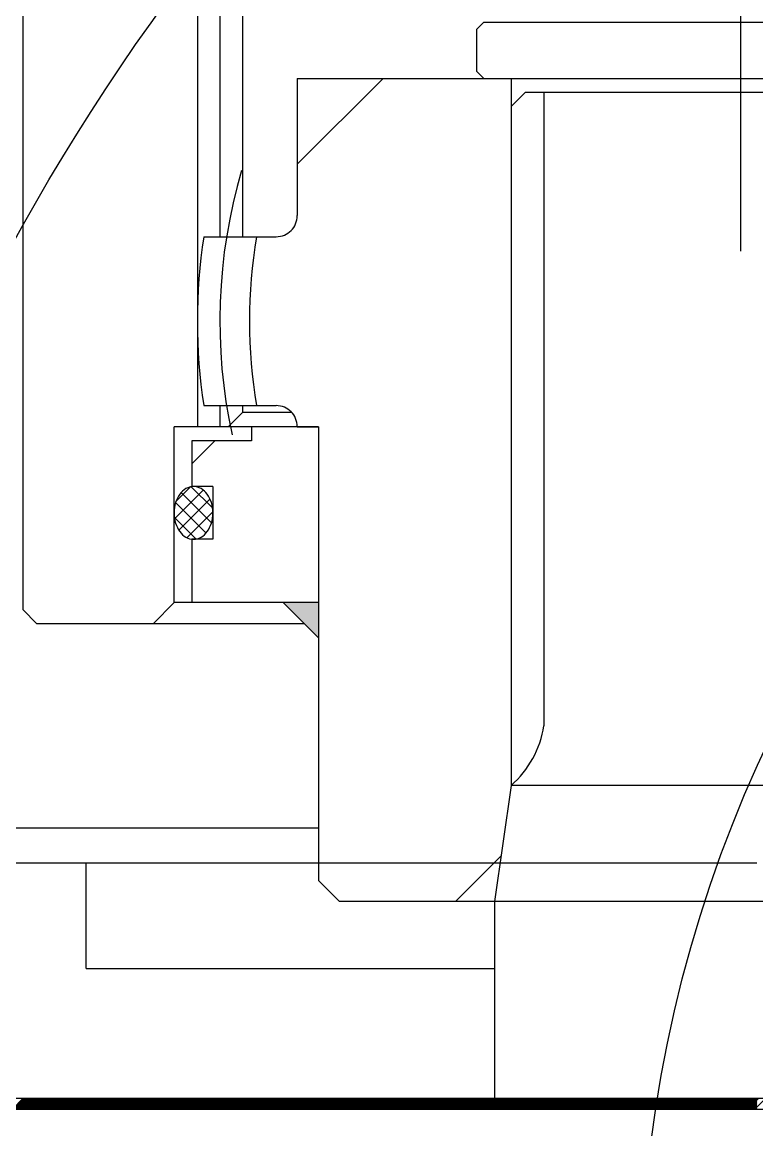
# Model space of a CAD drawing. Header units: millimetres. Extents: x 0 to 14700, y -398 to 10395.
# Drawn here: x 2787.5 to 2891.8, y 5526.9 to 5684.3 of the extents above; entities that cross this region are included whole.
import ezdxf

# ---------------------------------------------------------------- set-up
doc = ezdxf.new("R2010")
doc.units = ezdxf.units.MM
doc.header["$LTSCALE"] = 350
doc.linetypes.add('G', pattern=[2, 1.25, -0.25, 0.25, -0.25])
doc.linetypes.add('K', pattern=[2.5, 1.25, -0.25, 0.25, -0.25, 0.25, -0.25])
for name, color, linetype in [('01', 7, 'Continuous'), ('05', 142, 'G'), ('07', 6, 'K')]:
    doc.layers.add(name, color=color, linetype=linetype)

# ---------------------------------------------------------------- blocks, each defined once
blk = doc.blocks.new('A$C36681D4F')
at = {"layer": '01', "ltscale": 0.8}
for radius in [360, 316, 188.14]:
    blk.add_circle((500.15, 771.79), radius, dxfattribs=at)
at = {"layer": '05', "ltscale": 0.8}
blk.add_circle((500.15, 771.79), 339.75, dxfattribs=at)
blk = doc.blocks.new('EFSDFF')
at = {"layer": '07', "color": 6, "linetype": 'K'}
blk.add_circle((19187.41, 25190.62), 576.83, dxfattribs=at)
blk = doc.blocks.new('rtrtrt')
at = {"layer": '07', "color": 6, "linetype": 'K', "ltscale": 0.8}
for p, q in [((7363.22, 22083.95), (7528.22, 22083.95)), ((7363.22, 22048.95), (7528.22, 22048.95))]:
    blk.add_line(p, q, dxfattribs=at)
at = {"layer": '07', "color": 6, "linetype": 'K'}
for p, q in [((7693.22, 22050.45), (7363.22, 22050.45)), ((7422.44, 22048.95), (7423.94, 22050.45)), ((7422.58, 22048.95), (7424.08, 22050.45)), ((7422.72, 22048.95), (7424.22, 22050.45)), ((7422.87, 22048.95), (7424.37, 22050.45)), ((7423.01, 22048.95), (7424.51, 22050.45)), ((7423.15, 22048.95), (7424.65, 22050.45)), ((7423.29, 22048.95), (7424.79, 22050.45)), ((7423.43, 22048.95), (7424.93, 22050.45)), ((7423.57, 22048.95), (7425.07, 22050.45)), ((7423.71, 22048.95), (7425.21, 22050.45)), ((7423.86, 22048.95), (7425.36, 22050.45)), ((7424, 22048.95), (7425.5, 22050.45)), ((7424.14, 22048.95), (7425.64, 22050.45)), ((7424.28, 22048.95), (7425.78, 22050.45)), ((7424.42, 22048.95), (7425.92, 22050.45)), ((7424.56, 22048.95), (7426.06, 22050.45)), ((7424.7, 22048.95), (7426.2, 22050.45)), ((7424.85, 22048.95), (7426.35, 22050.45)), ((7424.99, 22048.95), (7426.49, 22050.45)), ((7425.13, 22048.95), (7426.63, 22050.45)), ((7425.27, 22048.95), (7426.77, 22050.45)), ((7425.41, 22048.95), (7426.91, 22050.45)), ((7425.55, 22048.95), (7427.05, 22050.45)), ((7425.69, 22048.95), (7427.19, 22050.45)), ((7425.84, 22048.95), (7427.34, 22050.45)), ((7425.98, 22048.95), (7427.48, 22050.45)), ((7426.12, 22048.95), (7427.62, 22050.45)), ((7426.26, 22048.95), (7427.76, 22050.45)), ((7426.4, 22048.95), (7427.9, 22050.45)), ((7426.54, 22048.95), (7428.04, 22050.45)), ((7426.68, 22048.95), (7428.18, 22050.45)), ((7426.83, 22048.95), (7428.33, 22050.45)), ((7426.97, 22048.95), (7428.47, 22050.45)), ((7427.11, 22048.95), (7428.61, 22050.45)), ((7427.25, 22048.95), (7428.75, 22050.45)), ((7427.39, 22048.95), (7428.89, 22050.45)), ((7427.53, 22048.95), (7429.03, 22050.45)), ((7427.67, 22048.95), (7429.17, 22050.45)), ((7427.82, 22048.95), (7429.32, 22050.45)), ((7427.96, 22048.95), (7429.46, 22050.45)), ((7428.1, 22048.95), (7429.6, 22050.45)), ((7428.24, 22048.95), (7429.74, 22050.45)), ((7428.38, 22048.95), (7429.88, 22050.45)), ((7428.52, 22048.95), (7430.02, 22050.45)), ((7428.66, 22048.95), (7430.16, 22050.45)), ((7428.81, 22048.95), (7430.31, 22050.45)), ((7428.95, 22048.95), (7430.45, 22050.45)), ((7429.09, 22048.95), (7430.59, 22050.45)), ((7429.23, 22048.95), (7430.73, 22050.45)), ((7429.37, 22048.95), (7430.87, 22050.45)), ((7429.51, 22048.95), (7431.01, 22050.45)), ((7429.65, 22048.95), (7431.15, 22050.45)), ((7429.8, 22048.95), (7431.3, 22050.45)), ((7429.94, 22048.95), (7431.44, 22050.45)), ((7430.08, 22048.95), (7431.58, 22050.45)), ((7430.22, 22048.95), (7431.72, 22050.45)), ((7430.36, 22048.95), (7431.86, 22050.45)), ((7430.5, 22048.95), (7432, 22050.45)), ((7430.64, 22048.95), (7432.14, 22050.45)), ((7430.79, 22048.95), (7432.29, 22050.45)), ((7430.93, 22048.95), (7432.43, 22050.45)), ((7431.07, 22048.95), (7432.57, 22050.45)), ((7431.21, 22048.95), (7432.71, 22050.45)), ((7431.35, 22048.95), (7432.85, 22050.45)), ((7431.49, 22048.95), (7432.99, 22050.45)), ((7431.63, 22048.95), (7433.13, 22050.45)), ((7431.78, 22048.95), (7433.28, 22050.45)), ((7431.92, 22048.95), (7433.42, 22050.45)), ((7432.06, 22048.95), (7433.56, 22050.45)), ((7432.2, 22048.95), (7433.7, 22050.45)), ((7432.34, 22048.95), (7433.84, 22050.45)), ((7432.48, 22048.95), (7433.98, 22050.45)), ((7432.62, 22048.95), (7434.12, 22050.45)), ((7432.77, 22048.95), (7434.27, 22050.45)), ((7432.91, 22048.95), (7434.41, 22050.45)), ((7433.05, 22048.95), (7434.55, 22050.45)), ((7433.19, 22048.95), (7434.69, 22050.45)), ((7433.33, 22048.95), (7434.83, 22050.45)), ((7433.47, 22048.95), (7434.97, 22050.45)), ((7433.61, 22048.95), (7435.11, 22050.45)), ((7433.76, 22048.95), (7435.26, 22050.45)), ((7433.9, 22048.95), (7435.4, 22050.45)), ((7434.04, 22048.95), (7435.54, 22050.45)), ((7434.18, 22048.95), (7435.68, 22050.45)), ((7434.32, 22048.95), (7435.82, 22050.45)), ((7434.46, 22048.95), (7435.96, 22050.45)), ((7434.6, 22048.95), (7436.1, 22050.45)), ((7434.75, 22048.95), (7436.25, 22050.45)), ((7434.89, 22048.95), (7436.39, 22050.45)), ((7435.03, 22048.95), (7436.53, 22050.45)), ((7435.17, 22048.95), (7436.67, 22050.45)), ((7435.31, 22048.95), (7436.81, 22050.45)), ((7435.45, 22048.95), (7436.95, 22050.45)), ((7435.59, 22048.95), (7437.09, 22050.45)), ((7435.74, 22048.95), (7437.24, 22050.45)), ((7435.88, 22048.95), (7437.38, 22050.45)), ((7436.02, 22048.95), (7437.52, 22050.45)), ((7436.16, 22048.95), (7437.66, 22050.45)), ((7436.3, 22048.95), (7437.8, 22050.45)), ((7436.44, 22048.95), (7437.94, 22050.45)), ((7436.58, 22048.95), (7438.08, 22050.45)), ((7436.73, 22048.95), (7438.23, 22050.45)), ((7436.87, 22048.95), (7438.37, 22050.45)), ((7437.01, 22048.95), (7438.51, 22050.45)), ((7437.15, 22048.95), (7438.65, 22050.45)), ((7437.29, 22048.95), (7438.79, 22050.45)), ((7437.43, 22048.95), (7438.93, 22050.45)), ((7437.57, 22048.95), (7439.07, 22050.45)), ((7437.72, 22048.95), (7439.22, 22050.45)), ((7437.86, 22048.95), (7439.36, 22050.45)), ((7438, 22048.95), (7439.5, 22050.45)), ((7438.14, 22048.95), (7439.64, 22050.45)), ((7438.28, 22048.95), (7439.78, 22050.45)), ((7438.42, 22048.95), (7439.92, 22050.45)), ((7438.56, 22048.95), (7440.06, 22050.45)), ((7438.71, 22048.95), (7440.21, 22050.45)), ((7438.85, 22048.95), (7440.35, 22050.45)), ((7438.99, 22048.95), (7440.49, 22050.45)), ((7439.13, 22048.95), (7440.63, 22050.45)), ((7439.27, 22048.95), (7440.77, 22050.45)), ((7439.41, 22048.95), (7440.91, 22050.45)), ((7439.55, 22048.95), (7441.05, 22050.45)), ((7439.7, 22048.95), (7441.2, 22050.45)), ((7439.84, 22048.95), (7441.34, 22050.45)), ((7439.98, 22048.95), (7441.48, 22050.45)), ((7440.12, 22048.95), (7441.62, 22050.45)), ((7440.26, 22048.95), (7441.76, 22050.45)), ((7440.4, 22048.95), (7441.9, 22050.45)), ((7440.54, 22048.95), (7442.04, 22050.45)), ((7440.69, 22048.95), (7442.19, 22050.45)), ((7440.83, 22048.95), (7442.33, 22050.45)), ((7440.97, 22048.95), (7442.47, 22050.45)), ((7441.11, 22048.95), (7442.61, 22050.45)), ((7441.25, 22048.95), (7442.75, 22050.45)), ((7441.39, 22048.95), (7442.89, 22050.45)), ((7441.53, 22048.95), (7443.03, 22050.45)), ((7441.68, 22048.95), (7443.18, 22050.45)), ((7441.82, 22048.95), (7443.32, 22050.45)), ((7441.96, 22048.95), (7443.46, 22050.45)), ((7442.1, 22048.95), (7443.6, 22050.45)), ((7442.24, 22048.95), (7443.74, 22050.45)), ((7442.38, 22048.95), (7443.88, 22050.45)), ((7442.52, 22048.95), (7444.02, 22050.45)), ((7442.67, 22048.95), (7444.17, 22050.45)), ((7442.81, 22048.95), (7444.31, 22050.45)), ((7442.95, 22048.95), (7444.45, 22050.45)), ((7443.09, 22048.95), (7444.59, 22050.45)), ((7443.23, 22048.95), (7444.73, 22050.45)), ((7443.37, 22048.95), (7444.87, 22050.45)), ((7443.51, 22048.95), (7445.01, 22050.45)), ((7443.66, 22048.95), (7445.16, 22050.45)), ((7443.8, 22048.95), (7445.3, 22050.45)), ((7443.94, 22048.95), (7445.44, 22050.45)), ((7444.08, 22048.95), (7445.58, 22050.45)), ((7444.22, 22048.95), (7445.72, 22050.45)), ((7444.36, 22048.95), (7445.86, 22050.45)), ((7444.5, 22048.95), (7446, 22050.45)), ((7444.65, 22048.95), (7446.15, 22050.45)), ((7444.79, 22048.95), (7446.29, 22050.45)), ((7444.93, 22048.95), (7446.43, 22050.45)), ((7445.07, 22048.95), (7446.57, 22050.45)), ((7445.21, 22048.95), (7446.71, 22050.45)), ((7445.35, 22048.95), (7446.85, 22050.45)), ((7445.49, 22048.95), (7446.99, 22050.45)), ((7445.64, 22048.95), (7447.14, 22050.45)), ((7445.78, 22048.95), (7447.28, 22050.45)), ((7445.92, 22048.95), (7447.42, 22050.45)), ((7446.06, 22048.95), (7447.56, 22050.45)), ((7446.2, 22048.95), (7447.7, 22050.45)), ((7446.34, 22048.95), (7447.84, 22050.45)), ((7446.48, 22048.95), (7447.98, 22050.45)), ((7446.63, 22048.95), (7448.13, 22050.45)), ((7446.77, 22048.95), (7448.27, 22050.45)), ((7446.91, 22048.95), (7448.41, 22050.45)), ((7447.05, 22048.95), (7448.55, 22050.45)), ((7447.19, 22048.95), (7448.69, 22050.45)), ((7447.33, 22048.95), (7448.83, 22050.45)), ((7447.47, 22048.95), (7448.97, 22050.45)), ((7447.62, 22048.95), (7449.12, 22050.45)), ((7447.76, 22048.95), (7449.26, 22050.45)), ((7447.9, 22048.95), (7449.4, 22050.45)), ((7448.04, 22048.95), (7449.54, 22050.45)), ((7448.18, 22048.95), (7449.68, 22050.45)), ((7448.32, 22048.95), (7449.82, 22050.45)), ((7448.46, 22048.95), (7449.96, 22050.45)), ((7448.61, 22048.95), (7450.11, 22050.45)), ((7448.75, 22048.95), (7450.25, 22050.45)), ((7448.89, 22048.95), (7450.39, 22050.45)), ((7449.03, 22048.95), (7450.53, 22050.45)), ((7449.17, 22048.95), (7450.67, 22050.45)), ((7449.31, 22048.95), (7450.81, 22050.45)), ((7449.45, 22048.95), (7450.95, 22050.45)), ((7449.6, 22048.95), (7451.1, 22050.45)), ((7449.74, 22048.95), (7451.24, 22050.45)), ((7449.88, 22048.95), (7451.38, 22050.45)), ((7450.02, 22048.95), (7451.52, 22050.45)), ((7450.16, 22048.95), (7451.66, 22050.45)), ((7450.3, 22048.95), (7451.8, 22050.45)), ((7450.44, 22048.95), (7451.94, 22050.45)), ((7450.58, 22048.95), (7452.08, 22050.45)), ((7450.73, 22048.95), (7452.23, 22050.45)), ((7450.87, 22048.95), (7452.37, 22050.45)), ((7451.01, 22048.95), (7452.51, 22050.45)), ((7451.15, 22048.95), (7452.65, 22050.45)), ((7451.29, 22048.95), (7452.79, 22050.45)), ((7451.43, 22048.95), (7452.93, 22050.45)), ((7451.57, 22048.95), (7453.07, 22050.45)), ((7451.72, 22048.95), (7453.22, 22050.45)), ((7451.86, 22048.95), (7453.36, 22050.45)), ((7452, 22048.95), (7453.5, 22050.45)), ((7452.14, 22048.95), (7453.64, 22050.45)), ((7452.28, 22048.95), (7453.78, 22050.45)), ((7452.42, 22048.95), (7453.92, 22050.45)), ((7452.56, 22048.95), (7454.06, 22050.45)), ((7452.71, 22048.95), (7454.21, 22050.45)), ((7452.85, 22048.95), (7454.35, 22050.45)), ((7452.99, 22048.95), (7454.49, 22050.45)), ((7453.13, 22048.95), (7454.63, 22050.45)), ((7453.27, 22048.95), (7454.77, 22050.45)), ((7453.41, 22048.95), (7454.91, 22050.45)), ((7453.55, 22048.95), (7455.05, 22050.45)), ((7453.7, 22048.95), (7455.2, 22050.45)), ((7453.84, 22048.95), (7455.34, 22050.45)), ((7453.98, 22048.95), (7455.48, 22050.45)), ((7454.12, 22048.95), (7455.62, 22050.45)), ((7454.26, 22048.95), (7455.76, 22050.45)), ((7454.4, 22048.95), (7455.9, 22050.45)), ((7454.54, 22048.95), (7456.04, 22050.45)), ((7454.69, 22048.95), (7456.19, 22050.45)), ((7454.83, 22048.95), (7456.33, 22050.45)), ((7454.97, 22048.95), (7456.47, 22050.45)), ((7455.11, 22048.95), (7456.61, 22050.45)), ((7455.25, 22048.95), (7456.75, 22050.45)), ((7455.39, 22048.95), (7456.89, 22050.45)), ((7455.53, 22048.95), (7457.03, 22050.45)), ((7455.68, 22048.95), (7457.18, 22050.45)), ((7455.82, 22048.95), (7457.32, 22050.45)), ((7455.96, 22048.95), (7457.46, 22050.45)), ((7456.1, 22048.95), (7457.6, 22050.45)), ((7456.24, 22048.95), (7457.74, 22050.45)), ((7456.38, 22048.95), (7457.88, 22050.45)), ((7456.52, 22048.95), (7458.02, 22050.45)), ((7456.67, 22048.95), (7458.17, 22050.45)), ((7456.81, 22048.95), (7458.31, 22050.45)), ((7456.95, 22048.95), (7458.45, 22050.45)), ((7457.09, 22048.95), (7458.59, 22050.45)), ((7457.23, 22048.95), (7458.73, 22050.45)), ((7457.37, 22048.95), (7458.87, 22050.45)), ((7457.51, 22048.95), (7459.01, 22050.45)), ((7457.66, 22048.95), (7459.16, 22050.45)), ((7457.8, 22048.95), (7459.3, 22050.45)), ((7457.94, 22048.95), (7459.44, 22050.45)), ((7458.08, 22048.95), (7459.58, 22050.45)), ((7458.22, 22048.95), (7459.72, 22050.45)), ((7458.36, 22048.95), (7459.86, 22050.45)), ((7458.5, 22048.95), (7460, 22050.45)), ((7458.65, 22048.95), (7460.15, 22050.45)), ((7458.79, 22048.95), (7460.29, 22050.45)), ((7458.93, 22048.95), (7460.43, 22050.45)), ((7459.07, 22048.95), (7460.57, 22050.45)), ((7459.21, 22048.95), (7460.71, 22050.45)), ((7459.35, 22048.95), (7460.85, 22050.45)), ((7459.49, 22048.95), (7460.99, 22050.45)), ((7459.64, 22048.95), (7461.14, 22050.45)), ((7459.78, 22048.95), (7461.28, 22050.45)), ((7459.92, 22048.95), (7461.42, 22050.45)), ((7460.06, 22048.95), (7461.56, 22050.45)), ((7460.2, 22048.95), (7461.7, 22050.45)), ((7460.34, 22048.95), (7461.84, 22050.45)), ((7460.48, 22048.95), (7461.98, 22050.45)), ((7460.63, 22048.95), (7462.13, 22050.45)), ((7460.77, 22048.95), (7462.27, 22050.45)), ((7460.91, 22048.95), (7462.41, 22050.45)), ((7461.05, 22048.95), (7462.55, 22050.45)), ((7461.19, 22048.95), (7462.69, 22050.45)), ((7461.33, 22048.95), (7462.83, 22050.45)), ((7461.47, 22048.95), (7462.97, 22050.45)), ((7461.62, 22048.95), (7463.12, 22050.45)), ((7461.76, 22048.95), (7463.26, 22050.45)), ((7461.9, 22048.95), (7463.4, 22050.45)), ((7462.04, 22048.95), (7463.54, 22050.45)), ((7462.18, 22048.95), (7463.68, 22050.45)), ((7462.32, 22048.95), (7463.82, 22050.45)), ((7462.46, 22048.95), (7463.96, 22050.45)), ((7462.61, 22048.95), (7464.11, 22050.45)), ((7462.75, 22048.95), (7464.25, 22050.45)), ((7462.89, 22048.95), (7464.39, 22050.45)), ((7463.03, 22048.95), (7464.53, 22050.45)), ((7463.17, 22048.95), (7464.67, 22050.45)), ((7463.31, 22048.95), (7464.81, 22050.45)), ((7463.45, 22048.95), (7464.95, 22050.45)), ((7463.6, 22048.95), (7465.1, 22050.45)), ((7463.74, 22048.95), (7465.24, 22050.45)), ((7463.88, 22048.95), (7465.38, 22050.45)), ((7464.02, 22048.95), (7465.52, 22050.45)), ((7464.16, 22048.95), (7465.66, 22050.45)), ((7464.3, 22048.95), (7465.8, 22050.45)), ((7464.44, 22048.95), (7465.94, 22050.45)), ((7464.59, 22048.95), (7466.09, 22050.45)), ((7464.73, 22048.95), (7466.23, 22050.45)), ((7464.87, 22048.95), (7466.37, 22050.45)), ((7465.01, 22048.95), (7466.51, 22050.45)), ((7465.15, 22048.95), (7466.65, 22050.45)), ((7465.29, 22048.95), (7466.79, 22050.45)), ((7465.43, 22048.95), (7466.93, 22050.45)), ((7465.58, 22048.95), (7467.08, 22050.45)), ((7465.72, 22048.95), (7467.22, 22050.45)), ((7465.86, 22048.95), (7467.36, 22050.45)), ((7466, 22048.95), (7467.5, 22050.45)), ((7466.14, 22048.95), (7467.64, 22050.45)), ((7466.28, 22048.95), (7467.78, 22050.45)), ((7466.42, 22048.95), (7467.92, 22050.45)), ((7466.57, 22048.95), (7468.07, 22050.45)), ((7466.71, 22048.95), (7468.21, 22050.45)), ((7466.85, 22048.95), (7468.35, 22050.45)), ((7466.99, 22048.95), (7468.49, 22050.45)), ((7467.13, 22048.95), (7468.63, 22050.45)), ((7467.27, 22048.95), (7468.77, 22050.45)), ((7467.41, 22048.95), (7468.91, 22050.45)), ((7467.56, 22048.95), (7469.06, 22050.45)), ((7467.7, 22048.95), (7469.2, 22050.45)), ((7467.84, 22048.95), (7469.34, 22050.45)), ((7467.98, 22048.95), (7469.48, 22050.45)), ((7468.12, 22048.95), (7469.62, 22050.45)), ((7468.26, 22048.95), (7469.76, 22050.45)), ((7468.4, 22048.95), (7469.9, 22050.45)), ((7468.55, 22048.95), (7470.05, 22050.45)), ((7468.69, 22048.95), (7470.19, 22050.45)), ((7468.83, 22048.95), (7470.33, 22050.45)), ((7468.97, 22048.95), (7470.47, 22050.45)), ((7469.11, 22048.95), (7470.61, 22050.45)), ((7469.25, 22048.95), (7470.75, 22050.45)), ((7469.39, 22048.95), (7470.89, 22050.45)), ((7469.54, 22048.95), (7471.04, 22050.45)), ((7469.68, 22048.95), (7471.18, 22050.45)), ((7469.82, 22048.95), (7471.32, 22050.45)), ((7469.96, 22048.95), (7471.46, 22050.45)), ((7470.1, 22048.95), (7471.6, 22050.45)), ((7470.24, 22048.95), (7471.74, 22050.45)), ((7470.38, 22048.95), (7471.88, 22050.45)), ((7470.53, 22048.95), (7472.03, 22050.45)), ((7470.67, 22048.95), (7472.17, 22050.45)), ((7470.81, 22048.95), (7472.31, 22050.45)), ((7470.95, 22048.95), (7472.45, 22050.45)), ((7471.09, 22048.95), (7472.59, 22050.45)), ((7471.23, 22048.95), (7472.73, 22050.45)), ((7471.37, 22048.95), (7472.87, 22050.45)), ((7471.52, 22048.95), (7473.02, 22050.45)), ((7471.66, 22048.95), (7473.16, 22050.45)), ((7471.8, 22048.95), (7473.3, 22050.45)), ((7471.94, 22048.95), (7473.44, 22050.45)), ((7472.08, 22048.95), (7473.58, 22050.45)), ((7472.22, 22048.95), (7473.72, 22050.45)), ((7472.36, 22048.95), (7473.86, 22050.45)), ((7472.51, 22048.95), (7474.01, 22050.45)), ((7472.65, 22048.95), (7474.15, 22050.45)), ((7472.79, 22048.95), (7474.29, 22050.45)), ((7472.93, 22048.95), (7474.43, 22050.45)), ((7473.07, 22048.95), (7474.57, 22050.45)), ((7473.21, 22048.95), (7474.71, 22050.45)), ((7473.35, 22048.95), (7474.85, 22050.45)), ((7473.5, 22048.95), (7475, 22050.45)), ((7473.64, 22048.95), (7475.14, 22050.45)), ((7473.78, 22048.95), (7475.28, 22050.45)), ((7473.92, 22048.95), (7475.42, 22050.45)), ((7474.06, 22048.95), (7475.56, 22050.45)), ((7474.2, 22048.95), (7475.7, 22050.45)), ((7474.34, 22048.95), (7475.84, 22050.45)), ((7474.49, 22048.95), (7475.99, 22050.45)), ((7474.63, 22048.95), (7476.13, 22050.45)), ((7474.77, 22048.95), (7476.27, 22050.45)), ((7474.91, 22048.95), (7476.41, 22050.45)), ((7475.05, 22048.95), (7476.55, 22050.45)), ((7475.19, 22048.95), (7476.69, 22050.45)), ((7475.33, 22048.95), (7476.83, 22050.45)), ((7475.48, 22048.95), (7476.98, 22050.45)), ((7475.62, 22048.95), (7477.12, 22050.45)), ((7475.76, 22048.95), (7477.26, 22050.45)), ((7475.9, 22048.95), (7477.4, 22050.45)), ((7476.04, 22048.95), (7477.54, 22050.45)), ((7476.18, 22048.95), (7477.68, 22050.45)), ((7476.32, 22048.95), (7477.82, 22050.45)), ((7476.47, 22048.95), (7477.97, 22050.45)), ((7476.61, 22048.95), (7478.11, 22050.45)), ((7476.75, 22048.95), (7478.25, 22050.45)), ((7476.89, 22048.95), (7478.39, 22050.45)), ((7477.03, 22048.95), (7478.53, 22050.45)), ((7477.17, 22048.95), (7478.67, 22050.45)), ((7477.31, 22048.95), (7478.81, 22050.45)), ((7477.46, 22048.95), (7478.96, 22050.45)), ((7477.6, 22048.95), (7479.1, 22050.45)), ((7477.74, 22048.95), (7479.24, 22050.45)), ((7477.88, 22048.95), (7479.38, 22050.45)), ((7478.02, 22048.95), (7479.52, 22050.45)), ((7478.16, 22048.95), (7479.66, 22050.45)), ((7478.3, 22048.95), (7479.8, 22050.45)), ((7478.44, 22048.95), (7479.94, 22050.45)), ((7478.59, 22048.95), (7480.09, 22050.45)), ((7478.73, 22048.95), (7480.23, 22050.45)), ((7478.87, 22048.95), (7480.37, 22050.45)), ((7479.01, 22048.95), (7480.51, 22050.45)), ((7479.15, 22048.95), (7480.65, 22050.45)), ((7479.29, 22048.95), (7480.79, 22050.45)), ((7479.43, 22048.95), (7480.93, 22050.45)), ((7479.58, 22048.95), (7481.08, 22050.45)), ((7479.72, 22048.95), (7481.22, 22050.45)), ((7479.86, 22048.95), (7481.36, 22050.45)), ((7480, 22048.95), (7481.5, 22050.45)), ((7480.14, 22048.95), (7481.64, 22050.45)), ((7480.28, 22048.95), (7481.78, 22050.45)), ((7480.42, 22048.95), (7481.92, 22050.45)), ((7480.57, 22048.95), (7482.07, 22050.45)), ((7480.71, 22048.95), (7482.21, 22050.45)), ((7480.85, 22048.95), (7482.35, 22050.45)), ((7480.99, 22048.95), (7482.49, 22050.45)), ((7481.13, 22048.95), (7482.63, 22050.45)), ((7481.27, 22048.95), (7482.77, 22050.45)), ((7481.41, 22048.95), (7482.91, 22050.45)), ((7481.56, 22048.95), (7483.06, 22050.45)), ((7481.7, 22048.95), (7483.2, 22050.45)), ((7481.84, 22048.95), (7483.34, 22050.45)), ((7481.98, 22048.95), (7483.48, 22050.45)), ((7482.12, 22048.95), (7483.62, 22050.45)), ((7482.26, 22048.95), (7483.76, 22050.45)), ((7482.4, 22048.95), (7483.9, 22050.45)), ((7482.55, 22048.95), (7484.05, 22050.45)), ((7482.69, 22048.95), (7484.19, 22050.45)), ((7482.83, 22048.95), (7484.33, 22050.45)), ((7482.97, 22048.95), (7484.47, 22050.45)), ((7483.11, 22048.95), (7484.61, 22050.45)), ((7483.25, 22048.95), (7484.75, 22050.45)), ((7483.39, 22048.95), (7484.89, 22050.45)), ((7483.54, 22048.95), (7485.04, 22050.45)), ((7483.68, 22048.95), (7485.18, 22050.45)), ((7483.82, 22048.95), (7485.32, 22050.45)), ((7483.96, 22048.95), (7485.46, 22050.45)), ((7484.1, 22048.95), (7485.6, 22050.45)), ((7484.24, 22048.95), (7485.74, 22050.45)), ((7484.38, 22048.95), (7485.88, 22050.45)), ((7484.53, 22048.95), (7486.03, 22050.45)), ((7484.67, 22048.95), (7486.17, 22050.45)), ((7484.81, 22048.95), (7486.31, 22050.45)), ((7484.95, 22048.95), (7486.45, 22050.45)), ((7485.09, 22048.95), (7486.59, 22050.45)), ((7485.23, 22048.95), (7486.73, 22050.45)), ((7485.37, 22048.95), (7486.87, 22050.45)), ((7485.52, 22048.95), (7487.02, 22050.45)), ((7485.66, 22048.95), (7487.16, 22050.45)), ((7485.8, 22048.95), (7487.3, 22050.45)), ((7485.94, 22048.95), (7487.44, 22050.45)), ((7486.08, 22048.95), (7487.58, 22050.45)), ((7486.22, 22048.95), (7487.72, 22050.45)), ((7486.36, 22048.95), (7487.86, 22050.45)), ((7486.51, 22048.95), (7488.01, 22050.45)), ((7486.65, 22048.95), (7488.15, 22050.45)), ((7486.79, 22048.95), (7488.29, 22050.45)), ((7486.93, 22048.95), (7488.43, 22050.45)), ((7487.07, 22048.95), (7488.57, 22050.45)), ((7487.21, 22048.95), (7488.71, 22050.45)), ((7487.35, 22048.95), (7488.85, 22050.45)), ((7487.5, 22048.95), (7489, 22050.45)), ((7487.64, 22048.95), (7489.14, 22050.45)), ((7487.78, 22048.95), (7489.28, 22050.45)), ((7487.92, 22048.95), (7489.42, 22050.45)), ((7488.06, 22048.95), (7489.56, 22050.45)), ((7488.2, 22048.95), (7489.7, 22050.45)), ((7488.34, 22048.95), (7489.84, 22050.45)), ((7488.49, 22048.95), (7489.99, 22050.45)), ((7488.63, 22048.95), (7490.13, 22050.45)), ((7488.77, 22048.95), (7490.27, 22050.45)), ((7488.91, 22048.95), (7490.41, 22050.45)), ((7489.05, 22048.95), (7490.55, 22050.45)), ((7489.19, 22048.95), (7490.69, 22050.45)), ((7489.33, 22048.95), (7490.83, 22050.45)), ((7489.48, 22048.95), (7490.98, 22050.45)), ((7489.62, 22048.95), (7491.12, 22050.45)), ((7489.76, 22048.95), (7491.26, 22050.45)), ((7489.9, 22048.95), (7491.4, 22050.45)), ((7490.04, 22048.95), (7491.54, 22050.45)), ((7490.18, 22048.95), (7491.68, 22050.45)), ((7490.32, 22048.95), (7491.82, 22050.45)), ((7490.47, 22048.95), (7491.97, 22050.45)), ((7490.61, 22048.95), (7492.11, 22050.45)), ((7490.75, 22048.95), (7492.25, 22050.45)), ((7490.89, 22048.95), (7492.39, 22050.45)), ((7491.03, 22048.95), (7492.53, 22050.45)), ((7491.17, 22048.95), (7492.67, 22050.45)), ((7491.31, 22048.95), (7492.81, 22050.45)), ((7491.46, 22048.95), (7492.96, 22050.45)), ((7491.6, 22048.95), (7493.1, 22050.45)), ((7491.74, 22048.95), (7493.24, 22050.45)), ((7491.88, 22048.95), (7493.38, 22050.45)), ((7492.02, 22048.95), (7493.52, 22050.45)), ((7492.16, 22048.95), (7493.66, 22050.45)), ((7492.3, 22048.95), (7493.8, 22050.45)), ((7492.45, 22048.95), (7493.95, 22050.45)), ((7492.59, 22048.95), (7494.09, 22050.45)), ((7492.73, 22048.95), (7494.23, 22050.45)), ((7492.87, 22048.95), (7494.37, 22050.45)), ((7493.01, 22048.95), (7494.51, 22050.45)), ((7493.15, 22048.95), (7494.65, 22050.45)), ((7493.29, 22048.95), (7494.79, 22050.45)), ((7493.44, 22048.95), (7494.94, 22050.45)), ((7493.58, 22048.95), (7495.08, 22050.45)), ((7493.72, 22048.95), (7495.22, 22050.45)), ((7493.86, 22048.95), (7495.36, 22050.45)), ((7494, 22048.95), (7495.5, 22050.45)), ((7494.14, 22048.95), (7495.64, 22050.45)), ((7494.28, 22048.95), (7495.78, 22050.45)), ((7494.43, 22048.95), (7495.93, 22050.45)), ((7494.57, 22048.95), (7496.07, 22050.45)), ((7494.71, 22048.95), (7496.21, 22050.45)), ((7494.85, 22048.95), (7496.35, 22050.45)), ((7494.99, 22048.95), (7496.49, 22050.45)), ((7495.13, 22048.95), (7496.63, 22050.45)), ((7495.27, 22048.95), (7496.77, 22050.45)), ((7495.42, 22048.95), (7496.92, 22050.45)), ((7495.56, 22048.95), (7497.06, 22050.45)), ((7495.7, 22048.95), (7497.2, 22050.45)), ((7495.84, 22048.95), (7497.34, 22050.45)), ((7495.98, 22048.95), (7497.48, 22050.45)), ((7496.12, 22048.95), (7497.62, 22050.45)), ((7496.26, 22048.95), (7497.76, 22050.45)), ((7496.41, 22048.95), (7497.91, 22050.45)), ((7496.55, 22048.95), (7498.05, 22050.45)), ((7496.69, 22048.95), (7498.19, 22050.45)), ((7496.83, 22048.95), (7498.33, 22050.45)), ((7496.97, 22048.95), (7498.47, 22050.45)), ((7497.11, 22048.95), (7498.61, 22050.45)), ((7497.25, 22048.95), (7498.75, 22050.45)), ((7497.4, 22048.95), (7498.9, 22050.45)), ((7497.54, 22048.95), (7499.04, 22050.45)), ((7497.68, 22048.95), (7499.18, 22050.45)), ((7497.82, 22048.95), (7499.32, 22050.45)), ((7497.96, 22048.95), (7499.46, 22050.45)), ((7498.1, 22048.95), (7499.6, 22050.45)), ((7498.24, 22048.95), (7499.74, 22050.45)), ((7498.39, 22048.95), (7499.89, 22050.45)), ((7498.53, 22048.95), (7500.03, 22050.45)), ((7498.67, 22048.95), (7500.17, 22050.45)), ((7498.81, 22048.95), (7500.31, 22050.45)), ((7498.95, 22048.95), (7500.45, 22050.45)), ((7499.09, 22048.95), (7500.59, 22050.45)), ((7499.23, 22048.95), (7500.73, 22050.45)), ((7499.38, 22048.95), (7500.88, 22050.45)), ((7499.52, 22048.95), (7501.02, 22050.45)), ((7499.66, 22048.95), (7501.16, 22050.45)), ((7499.8, 22048.95), (7501.3, 22050.45)), ((7499.94, 22048.95), (7501.44, 22050.45)), ((7500.08, 22048.95), (7501.58, 22050.45)), ((7500.22, 22048.95), (7501.72, 22050.45)), ((7500.37, 22048.95), (7501.87, 22050.45)), ((7500.51, 22048.95), (7502.01, 22050.45)), ((7500.65, 22048.95), (7502.15, 22050.45)), ((7500.79, 22048.95), (7502.29, 22050.45)), ((7500.93, 22048.95), (7502.43, 22050.45)), ((7501.07, 22048.95), (7502.57, 22050.45)), ((7501.21, 22048.95), (7502.71, 22050.45)), ((7501.36, 22048.95), (7502.86, 22050.45)), ((7501.5, 22048.95), (7503, 22050.45)), ((7501.64, 22048.95), (7503.14, 22050.45)), ((7501.78, 22048.95), (7503.28, 22050.45)), ((7501.92, 22048.95), (7503.42, 22050.45)), ((7502.06, 22048.95), (7503.56, 22050.45)), ((7502.2, 22048.95), (7503.7, 22050.45)), ((7502.35, 22048.95), (7503.85, 22050.45)), ((7502.49, 22048.95), (7503.99, 22050.45)), ((7502.63, 22048.95), (7504.13, 22050.45)), ((7502.77, 22048.95), (7504.27, 22050.45)), ((7502.91, 22048.95), (7504.41, 22050.45)), ((7503.05, 22048.95), (7504.55, 22050.45)), ((7503.19, 22048.95), (7504.69, 22050.45)), ((7503.34, 22048.95), (7504.84, 22050.45)), ((7503.48, 22048.95), (7504.98, 22050.45)), ((7503.62, 22048.95), (7505.12, 22050.45)), ((7503.76, 22048.95), (7505.26, 22050.45)), ((7503.9, 22048.95), (7505.4, 22050.45)), ((7504.04, 22048.95), (7505.54, 22050.45)), ((7504.18, 22048.95), (7505.68, 22050.45)), ((7504.33, 22048.95), (7505.83, 22050.45)), ((7504.47, 22048.95), (7505.97, 22050.45)), ((7504.61, 22048.95), (7506.11, 22050.45)), ((7504.75, 22048.95), (7506.25, 22050.45)), ((7504.89, 22048.95), (7506.39, 22050.45)), ((7505.03, 22048.95), (7506.53, 22050.45)), ((7505.17, 22048.95), (7506.67, 22050.45)), ((7505.32, 22048.95), (7506.82, 22050.45)), ((7505.46, 22048.95), (7506.96, 22050.45)), ((7505.6, 22048.95), (7507.1, 22050.45)), ((7505.74, 22048.95), (7507.24, 22050.45)), ((7505.88, 22048.95), (7507.38, 22050.45)), ((7506.02, 22048.95), (7507.52, 22050.45)), ((7506.16, 22048.95), (7507.66, 22050.45)), ((7506.3, 22048.95), (7507.8, 22050.45)), ((7506.45, 22048.95), (7507.95, 22050.45)), ((7506.59, 22048.95), (7508.09, 22050.45)), ((7506.73, 22048.95), (7508.23, 22050.45)), ((7506.87, 22048.95), (7508.37, 22050.45)), ((7507.01, 22048.95), (7508.51, 22050.45)), ((7507.15, 22048.95), (7508.65, 22050.45)), ((7507.29, 22048.95), (7508.79, 22050.45)), ((7507.44, 22048.95), (7508.94, 22050.45)), ((7507.58, 22048.95), (7509.08, 22050.45)), ((7507.72, 22048.95), (7509.22, 22050.45)), ((7507.86, 22048.95), (7509.36, 22050.45)), ((7508, 22048.95), (7509.5, 22050.45)), ((7508.14, 22048.95), (7509.64, 22050.45)), ((7508.28, 22048.95), (7509.78, 22050.45)), ((7508.43, 22048.95), (7509.93, 22050.45)), ((7508.57, 22048.95), (7510.07, 22050.45)), ((7508.71, 22048.95), (7510.21, 22050.45)), ((7508.85, 22048.95), (7510.35, 22050.45)), ((7508.99, 22048.95), (7510.49, 22050.45)), ((7509.13, 22048.95), (7510.63, 22050.45)), ((7509.27, 22048.95), (7510.77, 22050.45)), ((7509.42, 22048.95), (7510.92, 22050.45)), ((7509.56, 22048.95), (7511.06, 22050.45)), ((7509.7, 22048.95), (7511.2, 22050.45)), ((7509.84, 22048.95), (7511.34, 22050.45)), ((7509.98, 22048.95), (7511.48, 22050.45)), ((7510.12, 22048.95), (7511.62, 22050.45)), ((7510.26, 22048.95), (7511.76, 22050.45)), ((7510.41, 22048.95), (7511.91, 22050.45)), ((7510.55, 22048.95), (7512.05, 22050.45)), ((7510.69, 22048.95), (7512.19, 22050.45)), ((7510.83, 22048.95), (7512.33, 22050.45)), ((7510.97, 22048.95), (7512.47, 22050.45)), ((7511.11, 22048.95), (7512.61, 22050.45)), ((7511.25, 22048.95), (7512.75, 22050.45)), ((7511.4, 22048.95), (7512.9, 22050.45)), ((7511.54, 22048.95), (7513.04, 22050.45)), ((7511.68, 22048.95), (7513.18, 22050.45)), ((7511.82, 22048.95), (7513.32, 22050.45)), ((7511.96, 22048.95), (7513.46, 22050.45)), ((7512.1, 22048.95), (7513.6, 22050.45)), ((7512.24, 22048.95), (7513.74, 22050.45)), ((7512.39, 22048.95), (7513.89, 22050.45)), ((7512.53, 22048.95), (7514.03, 22050.45)), ((7512.67, 22048.95), (7514.17, 22050.45)), ((7512.81, 22048.95), (7514.31, 22050.45)), ((7512.95, 22048.95), (7514.45, 22050.45)), ((7513.09, 22048.95), (7514.59, 22050.45)), ((7513.23, 22048.95), (7514.73, 22050.45)), ((7513.38, 22048.95), (7514.88, 22050.45)), ((7513.52, 22048.95), (7515.02, 22050.45)), ((7513.66, 22048.95), (7515.16, 22050.45)), ((7513.8, 22048.95), (7515.3, 22050.45)), ((7513.94, 22048.95), (7515.44, 22050.45)), ((7514.08, 22048.95), (7515.58, 22050.45)), ((7514.22, 22048.95), (7515.72, 22050.45)), ((7514.37, 22048.95), (7515.87, 22050.45)), ((7514.51, 22048.95), (7516.01, 22050.45)), ((7514.65, 22048.95), (7516.15, 22050.45)), ((7514.79, 22048.95), (7516.29, 22050.45)), ((7514.93, 22048.95), (7516.43, 22050.45)), ((7515.07, 22048.95), (7516.57, 22050.45)), ((7515.21, 22048.95), (7516.71, 22050.45)), ((7515.36, 22048.95), (7516.86, 22050.45)), ((7515.5, 22048.95), (7517, 22050.45)), ((7515.64, 22048.95), (7517.14, 22050.45)), ((7515.78, 22048.95), (7517.28, 22050.45)), ((7515.92, 22048.95), (7517.42, 22050.45)), ((7516.06, 22048.95), (7517.56, 22050.45)), ((7516.2, 22048.95), (7517.7, 22050.45)), ((7516.35, 22048.95), (7517.85, 22050.45)), ((7516.49, 22048.95), (7517.99, 22050.45)), ((7516.63, 22048.95), (7518.13, 22050.45)), ((7516.77, 22048.95), (7518.27, 22050.45)), ((7516.91, 22048.95), (7518.41, 22050.45)), ((7517.05, 22048.95), (7518.55, 22050.45)), ((7517.19, 22048.95), (7518.69, 22050.45)), ((7517.34, 22048.95), (7518.84, 22050.45)), ((7517.48, 22048.95), (7518.98, 22050.45)), ((7517.62, 22048.95), (7519.12, 22050.45)), ((7517.76, 22048.95), (7519.26, 22050.45)), ((7517.9, 22048.95), (7519.4, 22050.45)), ((7518.04, 22048.95), (7519.54, 22050.45)), ((7518.18, 22048.95), (7519.68, 22050.45)), ((7518.33, 22048.95), (7519.83, 22050.45)), ((7518.47, 22048.95), (7519.97, 22050.45)), ((7518.61, 22048.95), (7520.11, 22050.45)), ((7518.75, 22048.95), (7520.25, 22050.45)), ((7518.89, 22048.95), (7520.39, 22050.45)), ((7519.03, 22048.95), (7520.53, 22050.45)), ((7519.17, 22048.95), (7520.67, 22050.45)), ((7519.32, 22048.95), (7520.82, 22050.45)), ((7519.46, 22048.95), (7520.96, 22050.45)), ((7519.6, 22048.95), (7521.1, 22050.45)), ((7519.74, 22048.95), (7521.24, 22050.45)), ((7519.88, 22048.95), (7521.38, 22050.45)), ((7520.02, 22048.95), (7521.52, 22050.45)), ((7520.16, 22048.95), (7521.66, 22050.45)), ((7520.31, 22048.95), (7521.81, 22050.45)), ((7520.45, 22048.95), (7521.95, 22050.45)), ((7520.59, 22048.95), (7522.09, 22050.45)), ((7520.73, 22048.95), (7522.23, 22050.45)), ((7520.87, 22048.95), (7522.37, 22050.45)), ((7521.01, 22048.95), (7522.51, 22050.45)), ((7521.15, 22048.95), (7522.65, 22050.45)), ((7521.3, 22048.95), (7522.8, 22050.45)), ((7521.44, 22048.95), (7522.94, 22050.45)), ((7521.58, 22048.95), (7523.08, 22050.45)), ((7521.72, 22048.95), (7523.22, 22050.45)), ((7521.86, 22048.95), (7523.36, 22050.45)), ((7522, 22048.95), (7523.5, 22050.45)), ((7522.14, 22048.95), (7523.64, 22050.45)), ((7522.29, 22048.95), (7523.79, 22050.45)), ((7522.43, 22048.95), (7523.93, 22050.45)), ((7522.57, 22048.95), (7524.07, 22050.45)), ((7522.71, 22048.95), (7524.21, 22050.45)), ((7522.85, 22048.95), (7524.35, 22050.45)), ((7522.99, 22048.95), (7524.49, 22050.45)), ((7523.13, 22048.95), (7524.63, 22050.45)), ((7523.28, 22048.95), (7524.78, 22050.45)), ((7523.42, 22048.95), (7524.92, 22050.45)), ((7523.56, 22048.95), (7525.06, 22050.45)), ((7523.7, 22048.95), (7525.2, 22050.45)), ((7523.84, 22048.95), (7525.34, 22050.45)), ((7523.98, 22048.95), (7525.48, 22050.45)), ((7524.12, 22048.95), (7525.62, 22050.45)), ((7524.27, 22048.95), (7525.77, 22050.45)), ((7524.41, 22048.95), (7525.91, 22050.45)), ((7524.55, 22048.95), (7526.05, 22050.45)), ((7524.69, 22048.95), (7526.19, 22050.45)), ((7524.83, 22048.95), (7526.33, 22050.45)), ((7524.97, 22048.95), (7526.47, 22050.45)), ((7525.11, 22048.95), (7526.61, 22050.45)), ((7525.26, 22048.95), (7526.76, 22050.45)), ((7525.4, 22048.95), (7526.9, 22050.45)), ((7525.54, 22048.95), (7527.04, 22050.45)), ((7525.68, 22048.95), (7527.18, 22050.45)), ((7525.82, 22048.95), (7527.32, 22050.45)), ((7525.96, 22048.95), (7527.46, 22050.45)), ((7526.1, 22048.95), (7527.6, 22050.45)), ((7526.25, 22048.95), (7527.75, 22050.45)), ((7526.39, 22048.95), (7527.89, 22050.45)), ((7526.53, 22048.95), (7528.03, 22050.45)), ((7526.67, 22048.95), (7528.17, 22050.45)), ((7526.81, 22048.95), (7528.22, 22050.36)), ((7526.95, 22048.95), (7528.22, 22050.22)), ((7527.09, 22048.95), (7528.22, 22050.08)), ((7527.24, 22048.95), (7528.22, 22049.93)), ((7527.38, 22048.95), (7528.22, 22049.79)), ((7527.52, 22048.95), (7528.22, 22049.65)), ((7528.22, 22049.23), (7529.44, 22050.45)), ((7528.22, 22050.22), (7528.45, 22050.45)), ((7527.66, 22048.95), (7528.22, 22049.51)), ((7527.8, 22048.95), (7528.22, 22049.37)), ((7527.94, 22048.95), (7528.22, 22049.23)), ((7528.08, 22048.95), (7528.22, 22049.09))]:
    blk.add_line(p, q, dxfattribs=at)
blk = doc.blocks.new('wtrerwer')
at = {"layer": '07', "linetype": 'K', "ltscale": 1.5}
blk.add_hatch(color=6, dxfattribs=at).paths.add_polyline_path([(3693.23, 4990.4), (3698.23, 4990.4), (3698.23, 4985.4)])
at = {"layer": '07', "color": 6, "linetype": 'K', "ltscale": 1.5}
for p, q in [((3681.03, 5157.4), (3681.03, 5015.4)), ((3684.23, 5130.4), (3684.23, 5042.4)), ((3687.43, 5130.4), (3687.43, 5042.4)), ((3758.23, 5083.36), (3758.23, 5040.35)), ((3656.23, 5075.32), (3656.23, 4989.4)), ((3720.73, 5071.9), (3721.73, 5072.9)), ((3721.73, 5072.9), (3824.73, 5072.9)), ((3720.73, 5065.9), (3720.73, 5071.9)), ((3695.23, 5064.9), (3773.23, 5064.9)), ((3695.23, 5052.7), (3707.42, 5064.9)), ((3695.23, 5064.9), (3695.23, 5045.4)), ((3721.73, 5064.9), (3720.73, 5065.9)), ((3725.6, 5064.9), (3725.6, 4964.41)), ((3725.6, 5060.9), (3727.6, 5062.9)), ((3818.85, 5062.9), (3727.6, 5062.9)), ((3730.27, 5062.9), (3730.27, 4972.9)), ((3681.94, 5042.4), (3692.23, 5042.4)), ((3681.94, 5018.4), (3692.23, 5018.4)), ((3684.23, 5018.4), (3684.23, 5015.4)), ((3685.43, 5015.4), (3687.43, 5017.4)), ((3687.43, 5018.4), (3687.43, 5017.4)), ((3694.46, 5017.4), (3687.43, 5017.4)), ((3677.73, 4990.4), (3677.73, 5015.4)), ((3698.23, 5015.4), (3677.73, 5015.4)), ((3698.23, 5015.4), (3680.23, 5015.4)), ((3688.73, 5015.4), (3688.73, 5013.4)), ((3695.23, 5015.4), (3698.23, 5015.4)), ((3695.23, 5015.4), (3695.23, 5015.4)), ((3698.23, 5015.4), (3698.23, 4950.9)), ((3698.23, 5015.4), (3698.23, 4990.4)), ((3680.23, 5010.12), (3683.51, 5013.4)), ((3680.23, 5013.4), (3680.23, 5006.9)), ((3688.73, 5013.4), (3680.23, 5013.4)), ((3681.85, 5006.4), (3677.78, 5002.33)), ((3680.06, 5006.85), (3677.99, 5004.78)), ((3683.19, 5003.86), (3680.17, 5006.87)), ((3683.23, 5006.9), (3680.23, 5006.9)), ((3683.23, 5006.9), (3683.23, 4999.4)), ((3682.82, 5005.12), (3678.39, 5000.69)), ((3683.04, 5001.76), (3678.74, 5006.06)), ((3682.27, 5000.29), (3677.94, 5004.62)), ((3683.23, 5003.28), (3679.56, 4999.61)), ((3680.88, 4999.44), (3677.75, 5002.56)), ((3683.23, 4999.4), (3680.23, 4999.4)), ((3680.23, 4999.4), (3680.23, 4990.4)), ((3656.23, 4989.4), (3658.23, 4987.4)), ((3677.73, 4990.4), (3674.73, 4987.4)), ((3698.23, 4990.4), (3677.73, 4990.4)), ((3698.23, 4990.4), (3680.23, 4990.4)), ((3693.23, 4990.4), (3698.23, 4985.4)), ((3696.23, 4987.4), (3658.23, 4987.4)), ((3725.6, 4964.41), (3723.23, 4947.9)), ((3820.85, 4964.41), (3725.6, 4964.41)), ((3651.6, 4958.4), (3698.23, 4958.4)), ((3717.7, 4947.9), (3724.16, 4954.35)), ((3608.23, 4953.4), (3698.23, 4953.4)), ((3665.23, 4938.4), (3665.23, 4953.4)), ((3701.23, 4947.9), (3698.23, 4950.9)), ((3723.23, 4947.9), (3701.23, 4947.9)), ((3823.23, 4947.9), (3723.23, 4947.9)), ((3723.23, 4947.9), (3723.23, 4919.9)), ((3665.23, 4938.4), (3723.22, 4938.4)), ((3938.23, 4919.9), (3608.23, 4919.9)), ((3608.23, 4918.4), (3773.23, 4918.4))]:
    blk.add_line(p, q, dxfattribs=at)
for centre, radius, start, end in [((3760.23, 5030.4), 76, 163.6232, 192.2793), ((3692.23, 5045.4), 3, 270, 0), ((3760.23, 5030.4), 79.2, 171.2853, 188.7147), ((3760.23, 5030.4), 71.8, 170.379, 189.621), ((3692.23, 5015.4), 3, 0, 90), ((3716.37, 4975.02), 14.06, 311.0574, 351.3279)]:
    blk.add_arc(centre, radius, start, end, dxfattribs=at)
at = {"layer": '07', "color": 6, "linetype": 'K', "ltscale": 1.5, "extrusion": (0, 0, -1)}
blk.add_ellipse((3680.48, 5003.15), major_axis=(0, 3.75), ratio=0.736357, dxfattribs=at)

msp = doc.modelspace()

# ---------------------------------------------------------------- block references
at = {"layer": '01'}
for name, p in [('A$C36681D4F', (2563.32, 4729.51)), ('wtrerwer', (-868.68, 611.41)), ('rtrtrt', (-4636.37, -16519.14))]:
    msp.add_blockref(name, p, dxfattribs=at)
at = {"layer": '01', "color": 7, "linetype": 'Continuous'}
msp.add_blockref('EFSDFF', (-16123.95, -19689.31), dxfattribs=at)

doc.saveas('drawing.dxf')
